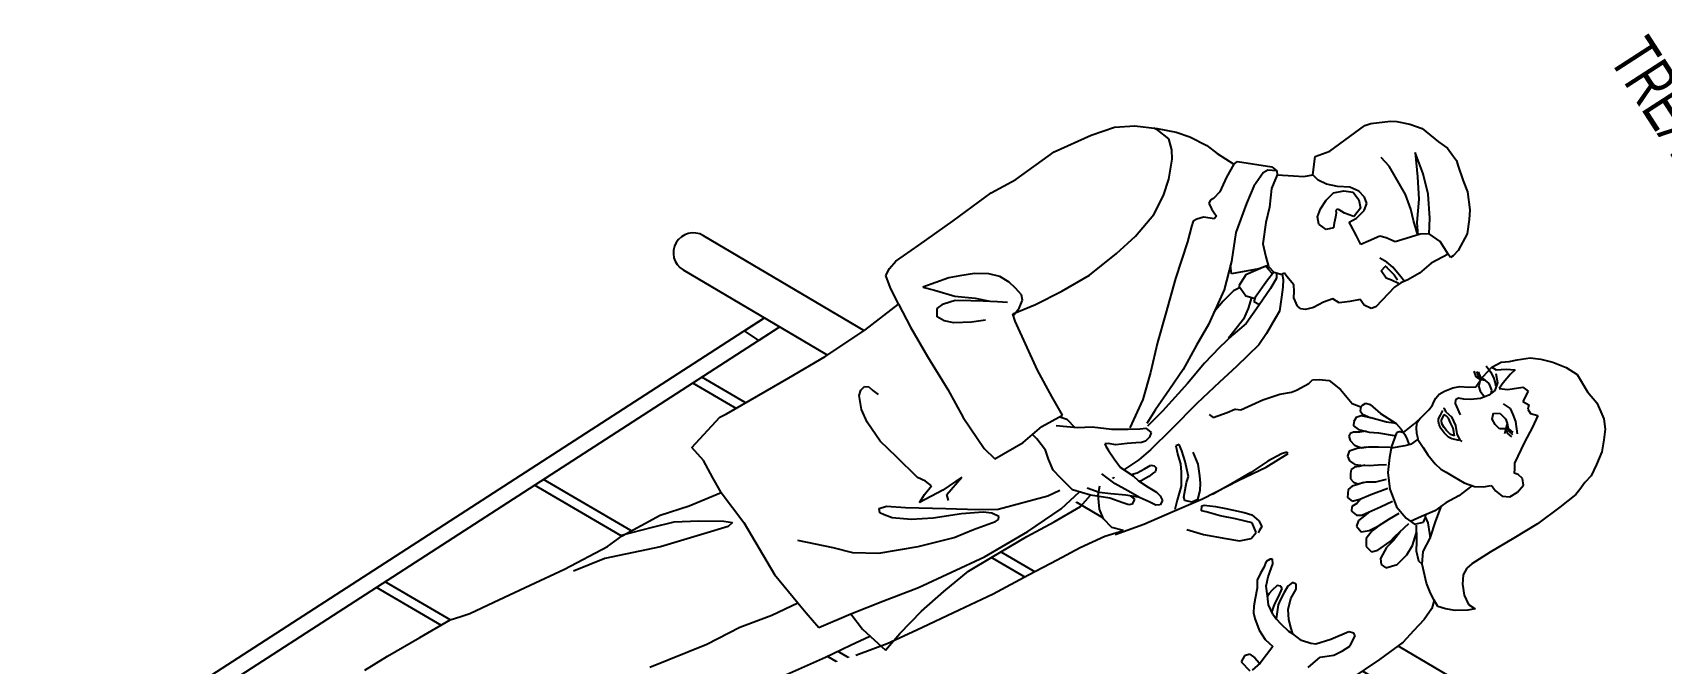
# Model space of a CAD drawing. Extents: x 1 to 1213870, y 9 to 1586095.
# Drawn here: x 606938.726 to 606940.775, y 793030.759 to 793031.553 of the extents above; entities that cross this region are included whole.
import ezdxf
from ezdxf import colors
from ezdxf.entities.mleader import LeaderData, LeaderLine
from ezdxf.math import Vec2, Vec3

# ---------------------------------------------------------------- set-up
doc = ezdxf.new("R2010")
doc.units = 0
doc.header["$LTSCALE"] = 10
doc.header["$MEASUREMENT"] = 0
doc.linetypes.add('A-BLDG A_FP-0-RETAIL$0$ECG_Line-Ptrn-Dash', pattern=[4, 2, -2])
doc.layers.get('0').update_dxf_attribs({"color": 255})
for name, color, linetype, lineweight in [('LA-DT-ELEVATION 0', 170, 'Continuous', 25), ('LA-DT-ELEVATION2', 52, 'Continuous', 25), ('LA-DT-ELEVATION3', 35, 'A-BLDG A_FP-0-RETAIL$0$ECG_Line-Ptrn-Dash', 25)]:
    doc.layers.add(name, color=color, linetype=linetype, lineweight=lineweight)
doc.layers.add('LA-GNRL-Design Leader', color=242, linetype='Continuous')
doc.styles.add('TXT- (design)', font='stylu.ttf', dxfattribs={"width": 0.7})

# ---------------------------------------------------------------- blocks, each defined once
blk = doc.blocks.new('R-3')
at = {"layer": 'LA-DT-ELEVATION 0'}
for p, q in [((-5.9528, -98.5382), (-5.9528, -99.6443)), ((-5.9328, -98.5482), (-5.9328, -99.6443))]:
    blk.add_line(p, q, dxfattribs=at)
at = {"layer": 'LA-DT-ELEVATION 0', "elevation": 0}
blk.add_lwpolyline([(-5.8266, -98.6014), (-8.1404, -97.4443), (-8.7028, -97.4443, -0.884831), (-8.7028, -97.3943), (-8.1287, -97.3943), (-5.8043, -98.5566, -1), (-5.8266, -98.6014)], format="xyb", dxfattribs=at)
at = {"layer": 'LA-DT-ELEVATION2'}
for points in [[(-6.7987, -98.227), (-5.9528, -98.6549)], [(-6.7987, -98.2404), (-5.9528, -98.6684)], [(-6.7987, -98.464), (-5.9528, -98.892)], [(-6.7987, -98.4775), (-5.9528, -98.9054)], [(-5.9528, -98.5382), (-5.9528, -98.5694), (-5.9328, -98.5782), (-5.9328, -98.5482)], [(-6.7987, -98.7011), (-5.9528, -99.129)], [(-6.7987, -98.7145), (-5.9528, -99.1424)]]:
    blk.add_lwpolyline(points, dxfattribs=at)
blk = doc.blocks.new('Peoples_mm2')
blk.add_wipeout([(-147.5, 651.6), (-143, 625.4), (-137.1, 591), (-126.8, 538.1), (-115.2, 492.6), (-98.3, 429.1), (-78.6, 339.7), (-60.3, 258.5), (-34.9, 161.5), (-23.6, 99.6), (-19.1, 69.1), (-13.1, 24), (-14.1, -12.2), (-19.7, -44.2), (-30.4, -57.7), (-22.4, -59.7), (14, -135.9), (3.7, -141.6), (-14.7, -149), (-29, -152.2), (-40.2, -154.9), (-43.1, -160.9), (-41.8, -167.8), (-32.6, -176.3), (-18.8, -178.8), (-4.1, -181.2), (13.1, -182.4), (33.8, -180.9), (57.5, -176.4), (83.8, -169.8), (117.3, -161.7), (128.5, -159.1), (130.4, -170.7), (161.4, -166.5), (188.1, -161.6), (192.6, -145.2), (192.6, -138.3), (192.5, -130.7), (184.7, -104.1), (176.3, -89), (171.4, -80.8), (172.1, -80.5), (184.8, -77), (197, -74.5), (208.6, -70), (191.6, -7.9), (187.8, 35.9), (183.8, 108.2), (181.8, 141.3), (177.5, 188.2), (173.7, 232.1), (169.3, 245.8), (165.8, 257), (160.3, 290), (151.3, 339.5), (142.7, 386.3), (134.9, 447.3), (135.1, 469.7), (128.7, 523.9), (117.2, 560.4), (107.8, 603.3), (128.9, 605.2), (153.5, 608), (175.5, 605.6), (186.3, 656.5), (184.9, 665.9), (176.4, 755.8), (172.1, 808.7), (170.3, 868.5), (172.5, 921.9), (196.2, 926), (211.3, 929.9), (215.9, 938.6), (218.9, 950.7), (218.6, 986), (218.6, 1038.9), (219.8, 1097.9), (215.7, 1133.1), (216.1, 1192.5), (206.6, 1242.8), (197.7, 1272.4), (184.6, 1294.2), (165.5, 1315.2), (148.1, 1332.2), (133.3, 1342.9), (112.1, 1353.9), (96.1, 1358.9), (73.2, 1368.2), (73.1, 1373.8), (42.7, 1405.4), (35.3, 1407.5), (30.6, 1404.9), (18, 1421.1), (9.7, 1431.4), (4.9, 1441.7), (22, 1457.3), (16.7, 1476.2), (18, 1530.8), (15.7, 1538.6), (3.9, 1560.4), (-1.3, 1566.4), (-13.5, 1577.9), (-26.9, 1587.7), (-52.4, 1594.8), (-65.4, 1599.4), (-78.3, 1599.3), (-84.8, 1599.7), (-90.4, 1597.5), (-110.6, 1591.8), (-124.8, 1588.2), (-145, 1577.7), (-154.4, 1569.9), (-167.7, 1557.3), (-178.3, 1536.1), (-180.4, 1527.1), (-180, 1523.2), (-174.8, 1523.2), (-172, 1499.2), (-173.6, 1479.8), (-172.1, 1463), (-169.9, 1453.6), (-169.8, 1444.1), (-176.5, 1410.5), (-174.7, 1404.5), (-166.5, 1399.8), (-157.4, 1399.9), (-152.1, 1387.9), (-145.6, 1375.9), (-136.9, 1372.1), (-133.8, 1360), (-132, 1345.9), (-128, 1336.4), (-124.1, 1332.1), (-118.9, 1330.5), (-107.7, 1332.7), (-101.3, 1337.9), (-94.4, 1342.3), (-80.6, 1341.1), (-75.8, 1341.2), (-75, 1338.1), (-81, 1335.1), (-88.7, 1329.4), (-98.1, 1320.7), (-111, 1308.6), (-115.6, 1298.7), (-124.5, 1278.8), (-130.4, 1262.8), (-133.7, 1243.9), (-136.6, 1224), (-140.2, 1195.2), (-146, 1156.4), (-153.8, 1112), (-160, 1075.4), (-161.6, 1056), (-161, 1033.5), (-157.1, 864.7), (-152.6, 800), (-155.5, 759.9), (-159.5, 723.1), (-166.8, 684.1), (-173.5, 657.4), (-148.4, 652)])
for p, q in [((-84.8, 1599.7), (-90.4, 1597.5)), ((-78.3, 1599.3), (-84.8, 1599.7)), ((-65.4, 1599.4), (-78.3, 1599.3)), ((-52.4, 1594.8), (-65.4, 1599.4)), ((-110.6, 1591.8), (-124.8, 1588.2)), ((-90.4, 1597.5), (-110.6, 1591.8)), ((-26.9, 1587.7), (-52.4, 1594.8)), ((30.6, 1404.9), (20.8, 1389.3)), ((35.3, 1407.5), (30.6, 1404.9)), ((42.7, 1405.4), (35.3, 1407.5)), ((35.3, 1407.5), (42.3, 1398.9)), ((42.3, 1398.9), (42.8, 1392)), ((73.1, 1373.8), (42.7, 1405.4)), ((42.8, 1392), (36.1, 1372.6)), ((73.2, 1368.2), (73.1, 1373.8)), ((36.1, 1372.6), (23.7, 1352.7)), ((73.2, 1368.2), (65.1, 1351.3)), ((96.1, 1358.9), (73.2, 1368.2)), ((112.1, 1353.9), (96.1, 1358.9)), ((133.3, 1342.9), (112.1, 1353.9)), ((54.9, 1334), (52.8, 1322.4)), ((65.1, 1351.3), (54.9, 1334)), ((148.1, 1332.2), (133.3, 1342.9)), ((165.5, 1315.2), (148.1, 1332.2)), ((32.2, 1312.8), (31.4, 1308.5)), ((37.4, 1312.8), (32.2, 1312.8)), ((43.4, 1312.9), (37.4, 1312.8)), ((51.2, 1314.2), (43.4, 1312.9)), ((52.9, 1318.1), (51.2, 1314.2)), ((52.8, 1322.4), (52.9, 1318.1)), ((123.3, 1308.4), (132.7, 1314.9)), ((132.7, 1314.9), (146.5, 1319.7)), ((146.5, 1319.7), (163.3, 1314.7)), ((163.3, 1314.7), (168.4, 1312)), ((184.6, 1294.2), (165.5, 1315.2)), ((31.4, 1308.5), (34.9, 1304.6)), ((34.9, 1304.6), (40.5, 1298.6)), ((40.5, 1298.6), (43.6, 1290.5)), ((104.9, 1290.6), (123.3, 1308.4)), ((197.7, 1272.4), (184.6, 1294.2)), ((39.8, 1279.3), (27, 1264.1)), ((44.1, 1284.9), (39.8, 1279.3)), ((43.6, 1290.5), (44.1, 1284.9)), ((79.3, 1249.5), (92.1, 1273.2)), ((92.1, 1273.2), (104.9, 1290.6)), ((206.6, 1242.8), (197.7, 1272.4)), ((70.5, 1215), (79.3, 1249.5)), ((216.1, 1192.5), (206.6, 1242.8)), ((66.5, 1182.7), (70.5, 1215)), ((215.7, 1133.1), (216.1, 1192.5)), ((63.8, 1139.2), (66.5, 1182.7)), ((67.6, 1099.2), (63.8, 1139.2)), ((219.8, 1097.9), (215.7, 1133.1)), ((73, 1062.7), (67.6, 1099.2)), ((218.6, 1038.9), (219.8, 1097.9)), ((79.7, 1032.6), (73, 1062.7)), ((81, 1042.9), (86.9, 1052.4)), ((86.9, 1052.4), (92.9, 1055.1)), ((92.9, 1055.1), (104.2, 1053.9)), ((104.2, 1053.9), (115, 1051.8)), ((115, 1051.8), (127.5, 1046.3)), ((127.5, 1046.3), (138.4, 1036.9)), ((70.7, 1029.5), (79.7, 1032.6)), ((77.6, 1030.8), (81, 1042.9)), ((103.5, 1025.9), (95.7, 1035.7)), ((114.9, 1011.4), (103.5, 1025.9)), ((138.4, 1036.9), (148.8, 1022.4)), ((218.6, 986), (218.6, 1038.9)), ((123.1, 1005), (109.6, 1018.2)), ((124, 998.9), (114.9, 1011.4)), ((140.1, 985.7), (123.1, 1005)), ((148.8, 1022.4), (157.2, 1005.7)), ((157.2, 1005.7), (163.3, 992.8)), ((93, 999.6), (101.3, 984.1)), ((101.3, 984.1), (113.5, 965.3)), ((135.8, 983.1), (124, 998.9)), ((160.9, 969.1), (140.1, 985.7)), ((163.3, 992.8), (167.8, 976.1)), ((218.9, 950.7), (218.6, 986)), ((113.5, 965.3), (122.2, 956.8)), ((140.6, 968.5), (135.8, 983.1)), ((140.3, 958.6), (140.6, 968.5)), ((172.6, 959.3), (160.9, 969.1)), ((167.8, 976.1), (172.6, 959.3)), ((122.2, 956.8), (131.7, 952.5)), ((131.7, 952.5), (140.3, 958.6)), ((215.9, 938.6), (218.9, 950.7)), ((172.5, 921.9), (196.2, 926)), ((196.2, 926), (211.3, 929.9)), ((211.3, 929.9), (215.9, 938.6)), ((97.9, 914), (49.2, 911)), ((140.2, 917.7), (97.9, 914)), ((172.5, 921.9), (140.2, 917.7)), ((170.3, 868.5), (172.5, 921.9)), ((172.1, 808.7), (170.3, 868.5)), ((102.5, 833.1), (94.7, 835.6)), ((109.4, 831.4), (102.5, 833.1)), ((107.4, 815.5), (111.6, 821.1)), ((112.9, 827.2), (109.4, 831.4)), ((111.6, 821.1), (112.9, 827.2)), ((45.3, 803.8), (74.2, 804)), ((74.2, 804), (91, 807.6)), ((91, 807.6), (107.4, 815.5)), ((176.4, 755.8), (172.1, 808.7)), ((184.9, 665.9), (176.4, 755.8)), ((175.5, 605.6), (186.3, 656.5)), ((186.3, 656.5), (184.9, 665.9)), ((107.8, 603.3), (60.3, 604.7)), ((107.8, 603.3), (128.9, 605.2)), ((117.2, 560.4), (107.8, 603.3)), ((128.9, 605.2), (153.5, 608)), ((153.5, 608), (175.5, 605.6)), ((68.6, 593.1), (67.8, 585.8)), ((67.8, 585.8), (78, 555.3)), ((76.4, 585), (68.6, 593.1)), ((95.2, 559.3), (76.4, 585)), ((78, 555.3), (96.1, 501.2)), ((111.8, 533.6), (95.2, 559.3)), ((128.7, 523.9), (117.2, 560.4)), ((121.9, 507.5), (111.8, 533.6)), ((135.1, 469.7), (128.7, 523.9)), ((96.1, 501.2), (124.6, 435.6)), ((136.4, 469.7), (121.9, 507.5)), ((134.9, 447.3), (135.1, 469.7)), ((124.6, 435.6), (134, 394.4)), ((142.7, 386.3), (134.9, 447.3)), ((151.3, 339.5), (142.7, 386.3)), ((160.3, 290), (151.3, 339.5)), ((165.8, 257), (160.3, 290)), ((169.3, 245.8), (165.8, 257)), ((173.7, 232.1), (169.3, 245.8)), ((177.5, 188.2), (173.7, 232.1)), ((181.8, 141.3), (177.5, 188.2)), ((183.8, 108.2), (181.8, 141.3))]:
    blk.add_line(p, q)
blk.add_wipeout([(-471.6, 941.3), (-478, 938.7), (-484.4, 932.6), (-491.8, 932.5), (-497.8, 934.6), (-509.1, 941), (-517.8, 948.3), (-523.9, 955.9), (-526.5, 962), (-534.7, 965.3), (-540.4, 978.2), (-545.7, 990.6), (-548.8, 1003.1), (-548.1, 1014.3), (-541.8, 1035.8), (-538.4, 1044.5), (-537.6, 1048.8), (-539.5, 1074.2), (-540.7, 1113.3), (-541.5, 1158.5), (-540.9, 1195.5), (-536.7, 1214), (-533, 1233.4), (-527.1, 1249.4), (-520.2, 1257.6), (-529.3, 1256.7), (-537.5, 1263.1), (-546.2, 1271.6), (-555, 1284.9), (-558.9, 1293.5), (-549.4, 1289.7), (-536.9, 1291.9), (-524.5, 1298.5), (-515.5, 1305.9), (-511.2, 1314.5), (-510, 1322.7), (-511.5, 1350.2), (-514.4, 1384.6), (-516.8, 1419.1), (-515.8, 1454.3), (-514.3, 1479.8), (-512.2, 1487.9), (-508.8, 1497.9), (-506.3, 1509.1), (-498.6, 1522.9), (-489.7, 1537.6), (-478.6, 1548.5), (-468.7, 1557.6), (-457.1, 1563.3), (-447.7, 1565.5), (-435.6, 1567.8), (-417.5, 1566.6), (-392, 1568.5), (-376.9, 1562.2), (-361.7, 1552.4), (-350, 1542.2), (-340.9, 1532.4), (-333.8, 1517.4), (-329.4, 1507.9), (-324.2, 1499.4), (-322.8, 1486.1), (-324, 1479.2), (-326.1, 1469.2), (-331.2, 1455.4), (-326.4, 1447.7), (-319.4, 1439.2), (-315.5, 1431), (-312.8, 1419.9), (-312.2, 1412.5), (-314, 1405.9), (-316.5, 1400.5), (-318.6, 1397.4), (-320.7, 1390.5), (-323.2, 1375), (-324.8, 1363.8), (-325.7, 1347.8), (-320.6, 1348), (-311.3, 1346.7), (-289.3, 1337.9), (-272.8, 1333.7), (-268.1, 1330.3), (-267.9, 1325.6), (-268.4, 1322.4), (-258.5, 1316.2), (-235.6, 1314.2), (-218.3, 1309.2), (-210, 1299.8), (-205.7, 1292.5), (-206.5, 1286), (-204.6, 1268.8), (-202.8, 1262), (-196.7, 1248.7), (-190, 1226.8), (-184.2, 1197.1), (-179.9, 1192), (-179.4, 1191.6), (-177.2, 1181.3), (-171.9, 1163.1), (-166.3, 1161), (-162.3, 992.3), (-183.7, 979.8), (-196.7, 977.1), (-211.8, 979.2), (-223.1, 989), (-215.5, 965.8), (-209.2, 932.3), (-205.1, 899.6), (-199.6, 859.2), (-193.6, 808.9), (-185.5, 762.5), (-175.1, 704.5), (-167.8, 664.1), (-157.2, 623.3), (-145.6, 583.4), (-135.8, 543.9), (-127.9, 517.7), (-137.3, 509.8), (-155.3, 501.9), (-174.3, 495.8), (-218.7, 491.1), (-215.8, 459.7), (-212.2, 439.5), (-206.5, 424.1), (-195.6, 409.1), (-182.1, 391.6), (-170.2, 369.3), (-155.7, 329.8), (-149.4, 305.3), (-142.8, 278.3), (-140.5, 260.2), (-133.2, 221.5), (-132.2, 197.5), (-131.6, 172.9), (-129.2, 150.1), (-123.9, 125.7), (-121.5, 102.9), (-117.9, 80.5), (-113, 66.8), (-113, 59), (-109.4, 45.3), (-106.7, 45.6), (-101.9, 36.9), (-90.4, 37.3), (-58.1, 49.6), (-43.9, 57.9), (-30.6, 64.9), (-27.6, 67.8), (8.8, -8.4), (-12.8, -7.3), (-48.1, -6.3), (-69.8, -3.9), (-88.3, -3.6), (-94.8, -2.1), (-99.3, -1), (-102.3, -16.5), (-112.6, -17.1), (-114.6, -8.2), (-115, -5.5), (-127, -21.5), (-143.9, -32.3), (-174.7, -36.6), (-218.6, -39.7), (-223.1, -36.8), (-221.8, -31.8), (-201.7, -6.2), (-193.2, 5.9), (-181.7, 21.9), (-174.9, 37), (-169.8, 51.7), (-167.8, 67.2), (-167.5, 82.3), (-171.6, 102.9), (-180, 136), (-191.5, 165.1), (-200.7, 193.5), (-211.3, 213.6), (-219.6, 233.7), (-236.6, 256), (-245.8, 273.6), (-260.8, 311.3), (-270.5, 335.8), (-278.9, 361.1), (-279.4, 326.6), (-280.9, 289.6), (-281, 247), (-277.6, 203.6), (-275.6, 172.2), (-271.5, 142.5), (-263.5, 114.2), (-256.4, 89.3), (-250.2, 70.4), (-246.8, 72.6), (-240.6, 52), (-240, 36.1), (-241.2, 24.4), (-247.1, 0.7), (-255.2, -12.7), (-267.7, -13.2), (-272.9, -3.8), (-274.3, 3.9), (-294.1, -0.1), (-312.2, -5.9), (-325, -12.8), (-344.8, -26.3), (-353.3, -34.2), (-362.4, -37.2), (-371.9, -38.2), (-420.2, -32.6), (-458.7, -24.3), (-476.8, -21), (-458.8, -12.2), (-436.4, -1.7), (-410.6, 8.4), (-393.9, 18), (-389.1, 17.2), (-382.7, 24.6), (-365.2, 46.2), (-347.7, 68.3), (-341.3, 79.1), (-338.4, 92.9), (-336.6, 138.1), (-341.3, 182.4), (-349.4, 226.7), (-361.4, 272.6), (-374.2, 313), (-377.8, 333.2), (-382.4, 358.9), (-381.7, 382.6), (-383.2, 404.5), (-382.4, 415.3), (-385.1, 435.5), (-391.3, 456.1), (-404.5, 486.3), (-435.6, 490.6), (-460.6, 492.1), (-472.7, 492), (-498.1, 487.9), (-504.6, 487), (-509.8, 490.9), (-506.5, 510.3), (-503.7, 535.2), (-497.9, 570.1), (-496.5, 608), (-489.5, 654.6), (-486.9, 695.9), (-481.2, 741.6), (-480.2, 780.7), (-478.3, 812.6), (-475.7, 862.1), (-471.7, 903), (-470.1, 924.1), (-471.6, 941.3), (-464.4, 946.9)])
for p, q in [((-124.8, 1588.2), (-145, 1577.7)), ((-13.5, 1577.9), (-26.9, 1587.7)), ((-1.3, 1566.4), (-13.5, 1577.9)), ((-468.7, 1557.6), (-478.6, 1548.5)), ((-457.1, 1563.3), (-468.7, 1557.6)), ((-447.7, 1565.5), (-457.1, 1563.3)), ((-435.6, 1567.8), (-447.7, 1565.5)), ((-417.5, 1566.6), (-435.6, 1567.8)), ((-392, 1568.5), (-417.5, 1566.6)), ((-376.9, 1562.2), (-392, 1568.5)), ((-361.7, 1552.4), (-376.9, 1562.2)), ((-154.4, 1569.9), (-167.7, 1557.3)), ((-145, 1577.7), (-154.4, 1569.9)), ((-74.1, 1555.9), (-46.6, 1563)), ((-46.6, 1563), (-73.2, 1547.7)), ((3.9, 1560.4), (-1.3, 1566.4)), ((15.7, 1538.6), (3.9, 1560.4)), ((-489.7, 1537.6), (-498.6, 1522.9)), ((-478.6, 1548.5), (-489.7, 1537.6)), ((-350, 1542.2), (-361.7, 1552.4)), ((-340.9, 1532.4), (-350, 1542.2)), ((-167.7, 1557.3), (-178.3, 1536.1)), ((-124.8, 1530.5), (-98.6, 1546.2)), ((-98.6, 1546.2), (-74.1, 1555.9)), ((-73.2, 1547.7), (-96.8, 1532.9)), ((18, 1530.8), (15.7, 1538.6)), ((-498.6, 1522.9), (-506.3, 1509.1)), ((-333.8, 1517.4), (-340.9, 1532.4)), ((-329.4, 1507.9), (-333.8, 1517.4)), ((-178.3, 1536.1), (-180.4, 1527.1)), ((-180.4, 1527.1), (-180, 1523.2)), ((-180, 1523.2), (-174.8, 1523.2)), ((-174.8, 1523.2), (-156.2, 1524.2)), ((-174.8, 1523.2), (-172, 1499.2)), ((-156.2, 1524.2), (-140.2, 1518.4)), ((-140.2, 1518.4), (-124.8, 1530.5)), ((-140.2, 1518.4), (-134.1, 1508.9)), ((-96.8, 1532.9), (-119.5, 1513.8)), ((-115.2, 1512.1), (-101.4, 1517.4)), ((-101.4, 1517.4), (-82.5, 1522.7)), ((-82.5, 1522.7), (-41.5, 1526.5)), ((-41.5, 1526.5), (-26.8, 1524.5)), ((16.7, 1476.2), (18, 1530.8)), ((-508.8, 1497.9), (-512.2, 1487.9)), ((-506.3, 1509.1), (-508.8, 1497.9)), ((-405.7, 1498.3), (-413.8, 1484.4)), ((-398.3, 1492.3), (-405.7, 1498.3)), ((-388, 1496.7), (-391.9, 1492.4)), ((-380.2, 1492.9), (-388, 1496.7)), ((-373.9, 1505.9), (-380.2, 1492.9)), ((-365.6, 1503.3), (-373.9, 1505.9)), ((-357.3, 1486.2), (-365.6, 1503.3)), ((-343.6, 1500.1), (-347, 1486.3)), ((-342.4, 1507.8), (-343.6, 1500.1)), ((-335.4, 1499.3), (-342.4, 1507.8)), ((-328.4, 1488.6), (-335.4, 1499.3)), ((-324.2, 1499.4), (-329.4, 1507.9)), ((-322.8, 1486.1), (-324.2, 1499.4)), ((-172, 1499.2), (-173.6, 1479.8)), ((-134.1, 1508.9), (-128.4, 1491.3)), ((-119.5, 1513.8), (-133.2, 1505.9)), ((-133.2, 1505.9), (-115.2, 1512.1)), ((-514.3, 1479.8), (-515.8, 1454.3)), ((-512.2, 1487.9), (-514.3, 1479.8)), ((-413.8, 1484.4), (-423.6, 1465)), ((-391.9, 1492.4), (-398.3, 1492.3)), ((-349.9, 1478.1), (-357.3, 1486.2)), ((-347, 1486.3), (-349.9, 1478.1)), ((-343, 1480.3), (-349, 1472.1)), ((-341.2, 1478.2), (-344.5, 1476.1)), ((-332.3, 1485.5), (-343, 1480.3)), ((-334.5, 1480.2), (-341.2, 1478.2)), ((-326.3, 1481.3), (-334.5, 1480.2)), ((-322.8, 1486.1), (-328.4, 1488.6)), ((-317.3, 1481.2), (-326.3, 1481.3)), ((-326.1, 1469.2), (-324, 1479.2)), ((-324, 1479.2), (-322.8, 1486.1)), ((-173.6, 1479.8), (-172.1, 1463)), ((-128.4, 1491.3), (-123.5, 1477.6)), ((-123.5, 1477.6), (-113.1, 1471.2)), ((-69.1, 1468.6), (-64, 1476.4)), ((-64, 1476.4), (-55.8, 1478.6)), ((-55.8, 1478.6), (-45.4, 1477)), ((-45.4, 1477), (-34.6, 1471)), ((22, 1457.3), (16.7, 1476.2)), ((-423.6, 1465), (-437.6, 1439.5)), ((-395.6, 1470.8), (-409.7, 1463.8)), ((-401.5, 1454), (-408.8, 1455.7)), ((-399.5, 1456.7), (-406.9, 1458.4)), ((-397.6, 1458.3), (-405, 1460)), ((-395, 1456.6), (-401.5, 1454)), ((-391.2, 1461), (-400.6, 1450.6)), ((-393.1, 1459.4), (-399.5, 1456.7)), ((-391.2, 1461), (-397.6, 1458.3)), ((-386.5, 1473.1), (-395.6, 1470.8)), ((-385.6, 1462.7), (-391.2, 1461)), ((-378.4, 1474.8), (-386.5, 1473.1)), ((-376.4, 1460.8), (-385.6, 1462.7)), ((-368.8, 1471), (-378.4, 1474.8)), ((-371.3, 1454.7), (-376.4, 1460.8)), ((-349, 1472.1), (-349.4, 1462.6)), ((-349.4, 1462.6), (-346.7, 1451.4)), ((-349.3, 1466), (-346.5, 1469.3)), ((-346.3, 1457.1), (-348.5, 1459.5)), ((-346.5, 1469.3), (-337.4, 1471.4)), ((-338.9, 1456.5), (-346.3, 1457.1)), ((-331.9, 1458.7), (-338.9, 1456.5)), ((-337.4, 1471.4), (-331.8, 1469.7)), ((-328.6, 1463.3), (-331.9, 1458.7)), ((-331.8, 1469.7), (-327.6, 1465.3)), ((-331.8, 1469.7), (-325.3, 1467.2)), ((-331.2, 1455.4), (-326.1, 1469.2)), ((-326.4, 1447.7), (-331.2, 1455.4)), ((-329.8, 1468.2), (-323.3, 1465.6)), ((-327.8, 1465.4), (-321.3, 1462.9)), ((-325.3, 1467.2), (-317.9, 1469)), ((-323.3, 1465.6), (-316, 1467.4)), ((-321.3, 1462.9), (-314, 1464.7)), ((-172.1, 1463), (-169.9, 1453.6)), ((-171.2, 1458.4), (-163.7, 1458.1)), ((-163.7, 1458.1), (-148.1, 1456.8)), ((-148.1, 1456.8), (-138.4, 1454.2)), ((-113.1, 1471.2), (-106.6, 1466.1)), ((-106.6, 1466.1), (-103.5, 1450.7)), ((-71.2, 1455.2), (-69.1, 1468.6)), ((-70.2, 1444.5), (-71.2, 1455.2)), ((-63.8, 1466.4), (-67.6, 1454.8)), ((-54.4, 1470.8), (-63.8, 1466.4)), ((-42.3, 1470.5), (-54.4, 1470.8)), ((-34, 1461.9), (-42.3, 1470.5)), ((-34.6, 1471), (-25, 1458.6)), ((-28.7, 1449.9), (-34, 1461.9)), ((-25, 1458.6), (-14.6, 1448.8)), ((4.9, 1441.7), (22, 1457.3)), ((-515.8, 1454.3), (-516.8, 1419.1)), ((-466.9, 1432.8), (-459.1, 1436.7)), ((-459.1, 1436.7), (-451.8, 1435.1)), ((-451.8, 1435.1), (-447.9, 1432.1)), ((-443.6, 1435.6), (-447.9, 1432.1)), ((-437.6, 1439.5), (-443.6, 1435.6)), ((-395.4, 1454.5), (-391.5, 1449.3)), ((-391.5, 1449.3), (-383.8, 1447.8)), ((-383.8, 1447.8), (-376.4, 1448.6)), ((-376.4, 1448.6), (-370.9, 1454.7)), ((-346.7, 1451.4), (-340.5, 1440.7)), ((-340.5, 1440.7), (-335.3, 1433.9)), ((-319.4, 1439.2), (-326.4, 1447.7)), ((-315.5, 1431), (-319.4, 1439.2)), ((-169.8, 1444.1), (-176.5, 1410.5)), ((-169.9, 1453.6), (-169.8, 1444.1)), ((-168.9, 1451), (-160.6, 1445.9)), ((-156.9, 1452.6), (-164.7, 1452.5)), ((-160.6, 1445.9), (-154.5, 1442.1)), ((-144.6, 1450.4), (-156.9, 1452.6)), ((-154.5, 1442.1), (-143.3, 1442.2)), ((-140.9, 1449.4), (-144.6, 1450.4)), ((-143.3, 1442.2), (-142.1, 1449.5)), ((-138.4, 1454.2), (-129.4, 1449.9)), ((-103.5, 1450.7), (-101.6, 1440.3)), ((-101.6, 1440.3), (-89.2, 1442.2)), ((-89.2, 1442.2), (-74.5, 1444)), ((-74.5, 1444), (-70.2, 1444.5)), ((-67.6, 1454.8), (-67.3, 1453.1)), ((-67.3, 1453.1), (-63.7, 1450.6)), ((-63.7, 1450.6), (-57.7, 1446.4)), ((-57.7, 1446.4), (-50.2, 1443.4)), ((-51.1, 1438.1), (-54.9, 1434.1)), ((-48.5, 1439.3), (-51.1, 1438.1)), ((-50.2, 1443.4), (-48.1, 1441.7)), ((-48.1, 1441.7), (-48.5, 1439.3)), ((-35.4, 1424.9), (-30.8, 1437)), ((-30.8, 1437), (-28.7, 1449.9)), ((-14.6, 1448.8), (-4.6, 1443.3)), ((-4.6, 1443.3), (4.9, 1441.7)), ((9.7, 1431.4), (4.9, 1441.7)), ((-516.8, 1419.1), (-514.4, 1384.6)), ((-469.8, 1421.6), (-466.9, 1432.8)), ((-468.8, 1410.4), (-469.8, 1421.6)), ((-333.5, 1421.8), (-348.6, 1419.1)), ((-335.3, 1433.9), (-330.5, 1429.2)), ((-329.6, 1424.9), (-333.5, 1421.8)), ((-330.5, 1429.2), (-329.6, 1424.9)), ((-312.8, 1419.9), (-315.5, 1431)), ((-312.2, 1412.5), (-312.8, 1419.9)), ((-60.1, 1428.5), (-64.8, 1424.4)), ((-64.8, 1424.4), (-61.2, 1415.7)), ((-61.2, 1415.7), (-50, 1411.9)), ((-54.9, 1434.1), (-60.1, 1428.5)), ((-50, 1411.9), (-41.8, 1415.8)), ((-41.8, 1415.8), (-35.4, 1424.9)), ((18, 1421.1), (9.7, 1431.4)), ((30.6, 1404.9), (18, 1421.1)), ((-462.8, 1403.1), (-468.8, 1410.4)), ((-452.4, 1399.8), (-462.8, 1403.1)), ((-446.3, 1399.8), (-452.4, 1399.8)), ((-443.7, 1399), (-446.3, 1399.8)), ((-439.8, 1390.9), (-443.7, 1399)), ((-374.4, 1400.3), (-377.4, 1401.1)), ((-374.7, 1399.6), (-367.2, 1392.8)), ((-365.8, 1401.5), (-374.4, 1400.3)), ((-366.1, 1397.8), (-361.7, 1400.1)), ((-366.1, 1397.8), (-361.9, 1394.8)), ((-356.3, 1406.3), (-365.8, 1401.5)), ((-361.9, 1394.8), (-354.9, 1393.2)), ((-361.7, 1400.1), (-357.1, 1401.9)), ((-357.1, 1401.9), (-350, 1403)), ((-344.4, 1408.7), (-356.3, 1406.3)), ((-350.2, 1393.1), (-344.8, 1393.5)), ((-350, 1403), (-343.6, 1404.4)), ((-344.8, 1393.5), (-340.6, 1396)), ((-335.2, 1406.3), (-344.4, 1408.7)), ((-343.6, 1404.4), (-339.5, 1404)), ((-340.6, 1396), (-336.7, 1402.9)), ((-339.8, 1391.8), (-337.1, 1393.9)), ((-339.5, 1404), (-336.7, 1402.9)), ((-337.1, 1393.9), (-334.9, 1398.3)), ((-330, 1407.1), (-335.2, 1406.3)), ((-334.9, 1398.3), (-331.8, 1404.3)), ((-329.5, 1407.3), (-330, 1407.1)), ((-320.7, 1390.5), (-318.6, 1397.4)), ((-318.6, 1397.4), (-316.5, 1400.5)), ((-316.5, 1400.5), (-314, 1405.9)), ((-314, 1405.9), (-312.2, 1412.5)), ((-176.5, 1410.5), (-174.7, 1404.5)), ((-174.7, 1404.5), (-166.5, 1399.8)), ((-166.5, 1399.8), (-157.4, 1399.9)), ((-157.4, 1399.9), (-152.1, 1387.9)), ((-514.4, 1384.6), (-511.5, 1350.2)), ((-432.8, 1381.4), (-439.8, 1390.9)), ((-421.5, 1373.4), (-432.8, 1381.4)), ((-430.2, 1379.5), (-430.9, 1358.7)), ((-406.4, 1367), (-421.5, 1373.4)), ((-367.2, 1392.8), (-363.1, 1390.7)), ((-363.1, 1390.7), (-355.6, 1389.2)), ((-355.6, 1389.2), (-349.4, 1389.3)), ((-354.9, 1393.2), (-350.2, 1393.1)), ((-349.4, 1389.3), (-343.6, 1390)), ((-343.6, 1390), (-339.8, 1391.8)), ((-323.2, 1375), (-326.2, 1367.7)), ((-324.8, 1363.8), (-323.2, 1375)), ((-323.2, 1375), (-320.7, 1390.5)), ((-152.1, 1387.9), (-145.6, 1375.9)), ((-145.6, 1375.9), (-136.9, 1372.1)), ((3.3, 1373.6), (-10, 1358.5)), ((20.8, 1389.3), (3.3, 1373.6)), ((-430.9, 1358.7), (-428.7, 1340.4)), ((-397.3, 1362.8), (-406.4, 1367)), ((-390.4, 1359.8), (-397.3, 1362.8)), ((-380.9, 1357.8), (-390.4, 1359.8)), ((-366.2, 1356.6), (-380.9, 1357.8)), ((-355.4, 1357.1), (-366.2, 1356.6)), ((-343.4, 1357.4), (-355.4, 1357.1)), ((-340.8, 1358.8), (-343.4, 1357.4)), ((-343.3, 1348.2), (-343.4, 1357.4)), ((-336, 1360.7), (-340.8, 1358.8)), ((-330.4, 1364.2), (-336, 1360.7)), ((-326.2, 1367.7), (-330.4, 1364.2)), ((-325.7, 1347.8), (-324.8, 1363.8)), ((-136.9, 1372.1), (-133.8, 1360)), ((-133.8, 1360), (-132, 1345.9)), ((-10, 1358.5), (-29.7, 1340.2)), ((23.7, 1352.7), (1.5, 1320.7)), ((-511.5, 1350.2), (-510, 1322.7)), ((-440.1, 1316.8), (-428.7, 1333.8)), ((-428.7, 1340.4), (-428.9, 1323.4)), ((-340.2, 1340), (-343.3, 1348.2)), ((-335.6, 1346.3), (-341.5, 1344.9)), ((-332.7, 1324.2), (-340.2, 1340)), ((-328.8, 1347.7), (-335.6, 1346.3)), ((-321, 1340.1), (-331.5, 1325.4)), ((-325.7, 1347.8), (-328.8, 1347.7)), ((-320.6, 1348), (-325.7, 1347.8)), ((-322, 1344.6), (-325.7, 1347.8)), ((-322, 1344.6), (-321, 1340.1)), ((-307.7, 1321.8), (-321.9, 1336)), ((-311.3, 1346.7), (-320.6, 1348)), ((-289.3, 1337.9), (-311.3, 1346.7)), ((-311.3, 1346.7), (-302.5, 1337.8)), ((-302.5, 1337.8), (-286.8, 1325)), ((-272.8, 1333.7), (-289.3, 1337.9)), ((-268.1, 1330.3), (-272.8, 1333.7)), ((-132, 1345.9), (-128, 1336.4)), ((-128, 1336.4), (-124.1, 1332.1)), ((-124.1, 1332.1), (-118.9, 1330.5)), ((-118.9, 1330.5), (-107.7, 1332.7)), ((-107.7, 1332.7), (-101.3, 1337.9)), ((-101.3, 1337.9), (-94.4, 1342.3)), ((-94.4, 1342.3), (-80.6, 1341.1)), ((-81, 1335.1), (-88.7, 1329.4)), ((-75, 1338.1), (-81, 1335.1)), ((-80.6, 1341.1), (-75.8, 1341.2)), ((-75.8, 1341.2), (-75, 1338.1)), ((-66.6, 1330.9), (-75.2, 1338)), ((-69.2, 1333.2), (-74.9, 1329.1)), ((-45.2, 1333.7), (-57.2, 1329.3)), ((-29.7, 1340.2), (-45.2, 1333.7)), ((-511.2, 1314.5), (-515.5, 1305.9)), ((-510, 1322.7), (-511.2, 1314.5)), ((-453.7, 1298.6), (-440.1, 1316.8)), ((-428.9, 1323.4), (-424.9, 1305.3)), ((-341.3, 1315.3), (-355.4, 1302.9)), ((-331.5, 1325.4), (-341.3, 1315.3)), ((-322.3, 1311.8), (-331, 1323.3)), ((-315.3, 1301.5), (-322.3, 1311.8)), ((-300.3, 1312.8), (-307.7, 1321.8)), ((-289.9, 1303.9), (-300.3, 1312.8)), ((-277.1, 1318.8), (-286.8, 1325)), ((-286.8, 1325), (-277.9, 1316.4)), ((-277.9, 1316.4), (-275.7, 1310)), ((-272.1, 1318.9), (-277.1, 1318.8)), ((-268.4, 1322.4), (-272.1, 1318.9)), ((-268.4, 1322.4), (-267.9, 1325.6)), ((-258.5, 1316.2), (-268.4, 1322.4)), ((-267.9, 1325.6), (-268.1, 1330.3)), ((-235.6, 1314.2), (-258.5, 1316.2)), ((-218.3, 1309.2), (-235.6, 1314.2)), ((-98.1, 1320.7), (-111, 1308.6)), ((-88.7, 1329.4), (-98.1, 1320.7)), ((-81.2, 1315.7), (-90.1, 1291.5)), ((-74.9, 1329.1), (-81.2, 1315.7)), ((-70.5, 1318.4), (-79.4, 1293.2)), ((-66.6, 1330.9), (-70.5, 1318.4)), ((-57.2, 1329.3), (-66.6, 1330.9)), ((-66.4, 1328.1), (-60.9, 1327.6)), ((-60.9, 1327.6), (-54.9, 1327.2)), ((-55.9, 1329.7), (-52.4, 1318.1)), ((-54.9, 1327.2), (-49.2, 1300.4)), ((-52.4, 1318.1), (-37.9, 1286.4)), ((1.5, 1320.7), (-25, 1295.1)), ((-549.4, 1289.7), (-558.9, 1293.5)), ((-558.9, 1293.5), (-555, 1284.9)), ((-536.9, 1291.9), (-549.4, 1289.7)), ((-524.5, 1298.5), (-536.9, 1291.9)), ((-515.5, 1305.9), (-524.5, 1298.5)), ((-462.2, 1281.8), (-453.7, 1298.6)), ((-448.3, 1301.2), (-453.7, 1298.6)), ((-436.3, 1307.2), (-448.3, 1301.2)), ((-437.9, 1288.5), (-430.4, 1293.9)), ((-429.2, 1308.7), (-436.3, 1307.2)), ((-432.3, 1303.1), (-429.2, 1308.7)), ((-427.9, 1292.6), (-432.3, 1303.1)), ((-429.2, 1308.7), (-426.2, 1311.1)), ((-415.9, 1288.4), (-427.9, 1292.6)), ((-424.9, 1305.3), (-422.2, 1290.6)), ((-373.9, 1292.8), (-385.4, 1289.9)), ((-355.4, 1302.9), (-373.9, 1292.8)), ((-365.5, 1269.2), (-371.5, 1291.3)), ((-356.1, 1283.5), (-361.1, 1296.4)), ((-340.7, 1298.3), (-346.2, 1307.1)), ((-334.6, 1288.4), (-340.7, 1298.3)), ((-310.9, 1293.4), (-315.3, 1301.5)), ((-313.8, 1298.8), (-308.7, 1288.6)), ((-303.1, 1288.3), (-310.9, 1293.4)), ((-297.3, 1310.2), (-293.7, 1303)), ((-293.7, 1303), (-288.9, 1296.6)), ((-282.5, 1301.3), (-289.9, 1303.9)), ((-288, 1292.3), (-289.7, 1288.8)), ((-288.9, 1296.6), (-288, 1292.3)), ((-278.2, 1304.8), (-282.5, 1301.3)), ((-275.7, 1310), (-278.2, 1304.8)), ((-210, 1299.8), (-218.3, 1309.2)), ((-205.7, 1292.5), (-210, 1299.8)), ((-206.5, 1286), (-205.7, 1292.5)), ((-115.6, 1298.7), (-124.5, 1278.8)), ((-111, 1308.6), (-115.6, 1298.7)), ((-90.1, 1291.5), (-99.4, 1265.2)), ((-82.3, 1289.2), (-89.7, 1292.8)), ((-79.4, 1293.2), (-82.3, 1289.2)), ((-70.8, 1285), (-79.4, 1292)), ((-49.2, 1300.4), (-55.7, 1285.1)), ((-25, 1295.1), (-48.9, 1266.9)), ((-37.9, 1286.4), (-28, 1291.5)), ((-555, 1284.9), (-546.2, 1271.6)), ((-546.2, 1271.6), (-537.5, 1263.1)), ((-497, 1262.1), (-474.6, 1271.4)), ((-474.6, 1271.4), (-462.2, 1281.8)), ((-468.5, 1270.1), (-474.6, 1271.4)), ((-456.5, 1274.8), (-468.5, 1270.1)), ((-447.5, 1281.7), (-456.5, 1274.8)), ((-453.9, 1262.5), (-448.4, 1275)), ((-448.4, 1275), (-437.9, 1288.5)), ((-437.9, 1288.5), (-447.5, 1281.7)), ((-425.2, 1273), (-429.4, 1259)), ((-426.3, 1263.6), (-423.3, 1287.2)), ((-396.8, 1286.7), (-415.9, 1288.4)), ((-404.3, 1270.6), (-405.3, 1284.8)), ((-403.3, 1254.3), (-404.3, 1270.6)), ((-385.4, 1289.9), (-396.8, 1286.7)), ((-385.3, 1270.4), (-388.2, 1286.6)), ((-349.6, 1273.7), (-356.1, 1283.5)), ((-345.2, 1263.8), (-349.6, 1273.7)), ((-328.1, 1280.3), (-334.6, 1288.4)), ((-331.3, 1284.3), (-328.5, 1277.7)), ((-328.5, 1277.7), (-325.8, 1272.2)), ((-323.3, 1274.8), (-328.1, 1280.3)), ((-325.8, 1272.2), (-325.8, 1267)), ((-315.9, 1271.8), (-323.3, 1274.8)), ((-309.5, 1273.1), (-315.9, 1271.8)), ((-305.6, 1278.3), (-309.5, 1273.1)), ((-308.7, 1288.6), (-305.6, 1278.3)), ((-295.3, 1287), (-303.1, 1288.3)), ((-289.7, 1288.8), (-295.3, 1287)), ((-204.6, 1268.8), (-206.5, 1286)), ((-124.5, 1278.8), (-130.4, 1262.8)), ((-85.3, 1278.2), (-93.1, 1265.5)), ((-76.7, 1289.7), (-85.3, 1278.2)), ((-55.7, 1285.1), (-70.8, 1285)), ((-56.8, 1276.1), (-59.7, 1257.9)), ((-58.1, 1285.1), (-56.8, 1276.1)), ((-537.5, 1263.1), (-529.3, 1256.7)), ((-529.3, 1256.7), (-520.2, 1257.6)), ((-520.2, 1257.6), (-527.1, 1249.4)), ((-520.2, 1257.6), (-510.3, 1259)), ((-510.3, 1259), (-497, 1262.1)), ((-456.7, 1245.7), (-453.9, 1262.5)), ((-429.4, 1259), (-431.6, 1247)), ((-428.2, 1236), (-428, 1254.9)), ((-428, 1254.9), (-426.3, 1263.6)), ((-403.7, 1252.6), (-404.1, 1244.4)), ((-401.5, 1241.4), (-403.3, 1254.3)), ((-382.2, 1254), (-385.3, 1270.4)), ((-382.5, 1255.4), (-383, 1247.2)), ((-380.4, 1245), (-382.2, 1254)), ((-362.8, 1254.6), (-365.5, 1269.2)), ((-363, 1255.6), (-364.9, 1248.2)), ((-358.8, 1245.2), (-362.8, 1254.6)), ((-348.1, 1270.3), (-346, 1263.4)), ((-346, 1263.4), (-343.4, 1256.1)), ((-340.4, 1260.4), (-345.2, 1263.8)), ((-343.4, 1256.1), (-344.2, 1249.6)), ((-334.8, 1260), (-340.4, 1260.4)), ((-329.2, 1263.5), (-334.8, 1260)), ((-325.8, 1267), (-329.2, 1263.5)), ((-202.8, 1262), (-204.6, 1268.8)), ((-196.7, 1248.7), (-202.8, 1262)), ((-130.4, 1262.8), (-133.7, 1243.9)), ((-99.4, 1265.2), (-101.4, 1243.3)), ((-93.1, 1265.5), (-98.8, 1247)), ((-48.9, 1266.9), (-73.2, 1225.8)), ((-59.7, 1257.9), (-64.4, 1240.2)), ((27, 1264.1), (-2, 1225.1)), ((-533, 1233.4), (-536.7, 1214)), ((-527.1, 1249.4), (-533, 1233.4)), ((-451.9, 1231.5), (-456.7, 1245.7)), ((-445.1, 1229), (-451.9, 1231.5)), ((-438.5, 1232.9), (-445.1, 1229)), ((-431.6, 1247), (-438.5, 1232.9)), ((-425.1, 1228.3), (-428.2, 1236)), ((-407.5, 1232.3), (-416, 1226.7)), ((-404.1, 1244.4), (-407.5, 1232.3)), ((-397.1, 1232.4), (-401.5, 1241.4)), ((-388, 1231.6), (-397.1, 1232.4)), ((-383.4, 1237.7), (-388, 1231.6)), ((-383, 1247.2), (-383.4, 1237.7)), ((-376.5, 1239.5), (-380.4, 1245)), ((-368.7, 1237.4), (-376.5, 1239.5)), ((-364.4, 1240.9), (-368.7, 1237.4)), ((-364.9, 1248.2), (-364.4, 1240.9)), ((-351.9, 1243.1), (-358.8, 1245.2)), ((-344.2, 1249.6), (-351.9, 1243.1)), ((-190, 1226.8), (-196.7, 1248.7)), ((-133.7, 1243.9), (-136.6, 1224)), ((-101.4, 1243.3), (-104.6, 1220.4)), ((-98.8, 1247), (-101.9, 1236.3)), ((-536.7, 1214), (-540.9, 1195.5)), ((-416, 1226.7), (-425.1, 1228.3)), ((-261.7, 1181.4), (-263.7, 1214.1)), ((-263.7, 1214.1), (-261.5, 1213.7)), ((-261.5, 1213.7), (-258.9, 1206.9)), ((-184.2, 1197.1), (-190, 1226.8)), ((-136.6, 1224), (-140.2, 1195.2)), ((-104.6, 1220.4), (-110, 1193.7)), ((-73.2, 1225.8), (-85.9, 1198.6)), ((-2, 1225.1), (-30.6, 1190)), ((-540.9, 1195.5), (-541.5, 1158.5)), ((-258.9, 1206.9), (-256.6, 1187.5)), ((-179.9, 1192), (-184.2, 1197.1)), ((-179.4, 1191.6), (-179.9, 1192)), ((-177.2, 1181.3), (-179.4, 1191.6)), ((-140.2, 1195.2), (-146, 1156.4)), ((-110, 1193.7), (-118.4, 1161.4)), ((-85.9, 1198.6), (-100.8, 1167.1)), ((-30.6, 1190), (-54.6, 1160.2)), ((-255.4, 1144.1), (-261.7, 1181.4)), ((-256.6, 1187.5), (-255.9, 1162.1)), ((-171.9, 1163.1), (-177.2, 1181.3)), ((-541.5, 1158.5), (-540.7, 1113.3)), ((-506.3, 1137.7), (-499.5, 1150.7)), ((-499.5, 1150.7), (-495.9, 1151.2)), ((-499.5, 1150.7), (-499.5, 1150.7)), ((-495.9, 1151.2), (-491.1, 1147)), ((-255.9, 1162.1), (-254, 1136.3)), ((-166.3, 1161), (-171.9, 1163.1)), ((-146, 1156.4), (-153.8, 1112)), ((-118.4, 1161.4), (-128.8, 1115.7)), ((-100.8, 1167.1), (-111.7, 1138.6)), ((-54.6, 1160.2), (-80.6, 1131.5)), ((-505.8, 1126.6), (-506.3, 1137.7)), ((-491.1, 1147), (-485.5, 1122.9)), ((-408.7, 1123.8), (-403.7, 1127.3)), ((-403.7, 1127.3), (-399.2, 1124.8)), ((-322.1, 1128), (-323.4, 1125.4)), ((-319.6, 1134.1), (-322.1, 1128)), ((-311.4, 1135), (-319.6, 1134.1)), ((-300.1, 1132.1), (-311.4, 1135)), ((-292.3, 1126.1), (-300.1, 1132.1)), ((-248.1, 1093.3), (-255.4, 1144.1)), ((-254, 1136.3), (-250.7, 1106.7)), ((-111.7, 1138.6), (-122.7, 1108.8)), ((-80.6, 1131.5), (-102.8, 1103.8)), ((-504, 1114.8), (-505.8, 1126.6)), ((-496.1, 1099.1), (-504, 1114.8)), ((-485.5, 1122.9), (-479.7, 1104.1)), ((-423.7, 1100.9), (-414.5, 1111.7)), ((-414.5, 1111.7), (-408.7, 1123.8)), ((-403.3, 1109), (-408, 1100.2)), ((-403.4, 1101.1), (-397.9, 1109.8)), ((-399.7, 1117.2), (-403.3, 1109)), ((-399.2, 1124.8), (-399.7, 1117.2)), ((-397.9, 1109.8), (-394.8, 1110.2)), ((-394.8, 1110.2), (-391.4, 1106.8)), ((-391.4, 1106.8), (-392.6, 1097.7)), ((-375.8, 1103.9), (-365.6, 1118.2)), ((-365.6, 1118.2), (-360.9, 1121.2)), ((-358.6, 1113.1), (-362.9, 1106.2)), ((-360.9, 1121.2), (-359.1, 1119.1)), ((-359.1, 1119.1), (-358.6, 1113.1)), ((-324.1, 1114.2), (-321.6, 1123.7)), ((-318, 1100.9), (-324.1, 1114.2)), ((-321.6, 1123.7), (-308.7, 1126.8)), ((-308.7, 1126.8), (-301.8, 1120.9)), ((-301.8, 1120.9), (-292.6, 1112.3)), ((-292.6, 1112.3), (-278.3, 1098.7)), ((-282.3, 1116.7), (-292.3, 1126.1)), ((-274.9, 1109.9), (-282.3, 1116.7)), ((-265.4, 1100.9), (-274.9, 1109.9)), ((-222.3, 1106.8), (-230, 1102)), ((-209, 1113.4), (-222.3, 1106.8)), ((-193, 1117), (-209, 1113.4)), ((-197.2, 1102.3), (-183.5, 1106.7)), ((-183.5, 1106.7), (-175.3, 1108.5)), ((-175.3, 1108.5), (-174, 1104.2)), ((-153.8, 1112), (-160, 1075.4)), ((-128.8, 1115.7), (-133.4, 1089.4)), ((-122.7, 1108.8), (-130.3, 1090.7)), ((-498.1, 1079.2), (-496.1, 1099.1)), ((-479.7, 1104.1), (-475.2, 1099.6)), ((-475.2, 1099.6), (-465.5, 1092.1)), ((-465.5, 1092.1), (-452.3, 1088)), ((-452.3, 1088), (-445.6, 1090)), ((-446.4, 1085.5), (-452.3, 1088)), ((-445.6, 1090), (-434.7, 1094.3)), ((-434.7, 1094.3), (-423.7, 1100.9)), ((-412.1, 1094), (-424.7, 1081.8)), ((-414.9, 1082.1), (-408.2, 1091.2)), ((-408, 1100.2), (-412.1, 1094)), ((-408.2, 1091.2), (-403.4, 1101.1)), ((-405, 1083.9), (-395.1, 1089.6)), ((-393.8, 1092.9), (-395.3, 1089.4)), ((-395.1, 1089.6), (-383.9, 1095.2)), ((-392.6, 1097.7), (-393.8, 1092.9)), ((-383.9, 1095.2), (-375.8, 1103.9)), ((-371.3, 1090.1), (-379.4, 1084.5)), ((-366.7, 1098.8), (-371.3, 1090.1)), ((-362.9, 1106.2), (-366.7, 1098.8)), ((-305.8, 1088.1), (-318, 1100.9)), ((-285.4, 1068.5), (-305.8, 1088.1)), ((-278.3, 1098.7), (-264, 1087.6)), ((-255.8, 1090.3), (-265.4, 1100.9)), ((-264, 1087.6), (-259.6, 1083.3)), ((-259.6, 1083.3), (-254.5, 1087.3)), ((-254.5, 1087.3), (-255.8, 1090.3)), ((-239.1, 1052.5), (-248.1, 1093.3)), ((-244, 1088.9), (-245.3, 1087.6)), ((-245.3, 1087.6), (-243.9, 1079.8)), ((-237.7, 1096.4), (-244, 1088.9)), ((-230, 1102), (-237.7, 1096.4)), ((-232.8, 1075.3), (-219.6, 1088.4)), ((-219.6, 1088.4), (-214.9, 1094.9)), ((-205.3, 1090.6), (-219.5, 1080.6)), ((-214.9, 1094.9), (-197.2, 1102.3)), ((-195.9, 1095.9), (-205.3, 1090.6)), ((-185.1, 1099.4), (-195.9, 1095.9)), ((-174, 1104.2), (-185.1, 1099.4)), ((-142.4, 1088.4), (-146.2, 1083.2)), ((-134.2, 1086.3), (-142.4, 1088.4)), ((-130.7, 1079.9), (-134.2, 1086.3)), ((-102.8, 1103.8), (-122.4, 1070.1)), ((-433.4, 1082.8), (-446.4, 1085.5)), ((-424.7, 1081.8), (-433.4, 1082.8)), ((-417.5, 1081.6), (-424.7, 1081.8)), ((-417.5, 1081.6), (-405, 1083.9)), ((-395.4, 1068), (-402.2, 1062.8)), ((-388.5, 1075), (-395.4, 1068)), ((-379.4, 1084.5), (-388.5, 1075)), ((-268, 1054.9), (-285.4, 1068.5)), ((-243.9, 1079.8), (-236.9, 1073.8)), ((-231, 1065.9), (-239, 1057)), ((-236.9, 1073.8), (-232.8, 1075.3)), ((-219.5, 1080.6), (-231, 1065.9)), ((-182.6, 1067.9), (-185.8, 1064.9)), ((-179.1, 1067.6), (-182.6, 1067.9)), ((-175.8, 1064.4), (-179.1, 1067.6)), ((-160, 1075.4), (-161.6, 1056)), ((-146.2, 1083.2), (-147.5, 1076.3)), ((-147.5, 1076.3), (-145.7, 1071.2)), ((-145.7, 1071.2), (-142.2, 1065.2)), ((-122.4, 1067.5), (-130.7, 1079.9)), ((-110.6, 1050.4), (-122.4, 1067.5)), ((-450.9, 1058.1), (-458.9, 1033.1)), ((-438, 1055.2), (-450.9, 1058.1)), ((-424.2, 1056.2), (-438, 1055.2)), ((-409.1, 1060.2), (-424.2, 1056.2)), ((-402.2, 1062.8), (-409.1, 1060.2)), ((-231.5, 1014.3), (-239.1, 1052.5)), ((-220.6, 1050.8), (-223.2, 1045.2)), ((-223.2, 1045.2), (-220.5, 1040.5)), ((-214.1, 1051.7), (-220.6, 1050.8)), ((-207.7, 1050.9), (-214.1, 1051.7)), ((-196.8, 1045.8), (-207.7, 1050.9)), ((-183, 1040.3), (-196.8, 1045.8)), ((-185.8, 1061.4), (-186.3, 1054.3)), ((-186.3, 1054.3), (-184.8, 1043.1)), ((-185.8, 1064.9), (-185.8, 1061.4)), ((-175.1, 1055.3), (-175.8, 1064.4)), ((-173.9, 1044.7), (-175.1, 1055.3)), ((-161.6, 1056), (-161, 1033.5)), ((-142.2, 1065.2), (-136.5, 1055.8)), ((-136.5, 1055.8), (-129.5, 1043.3)), ((-94.1, 1032), (-110.6, 1050.4)), ((-458.9, 1033.1), (-460.1, 1019.7)), ((-449.4, 1031.4), (-457.6, 1032.6)), ((-442.1, 1028.9), (-449.4, 1031.4)), ((-442.1, 1028.9), (-439.9, 1022.1)), ((-220.5, 1040.5), (-212.3, 1036.2)), ((-212.3, 1036.2), (-201.5, 1029.8)), ((-201.5, 1029.8), (-185.4, 1022.2)), ((-200, 1028.5), (-199.3, 1028.1)), ((-199.3, 1028.1), (-188.8, 1017)), ((-184.8, 1043.1), (-184.1, 1040.8)), ((-173.9, 1038.7), (-183, 1040.3)), ((-171.1, 1037.5), (-173.9, 1044.7)), ((-156.2, 1031.5), (-173.9, 1038.7)), ((-142.8, 1031.2), (-156.2, 1031.5)), ((-130.3, 1031.7), (-142.8, 1031.2)), ((-123.8, 1032.2), (-130.3, 1031.7)), ((-129.5, 1043.3), (-122.6, 1036.5)), ((-120.8, 1032.7), (-123.8, 1032.2)), ((-122.6, 1036.5), (-120.8, 1032.7)), ((-84, 1016.2), (-94.1, 1032)), ((4, 1016.9), (70.7, 1029.5)), ((-443.7, 1014.7), (-459.2, 1016.7)), ((-439.9, 1022.1), (-443.7, 1014.7)), ((-221.3, 977.4), (-231.5, 1014.3)), ((-199, 1023), (-202.5, 1016.8)), ((-202.5, 1016.8), (-200.5, 1013.1)), ((-200.5, 1013.1), (-194.4, 1008.4)), ((-192.5, 1020.9), (-199, 1023)), ((-194.4, 1008.4), (-180.1, 998.2)), ((-188.8, 1017), (-176.2, 1002.5)), ((-185.4, 1022.2), (-169, 1014.2)), ((-169, 1014.2), (-149.5, 1007.9)), ((-66.6, 996.1), (-84, 1016.2)), ((-67.6, 1011.6), (-81.9, 1013.7)), ((-61.1, 1006.9), (-67.6, 1011.6)), ((-59.8, 1005.6), (-61.1, 1006.9)), ((-60.3, 1009.9), (-33.5, 1012.7)), ((-57, 980.7), (-60.3, 1009.9)), ((-33.5, 1012.7), (4, 1016.9)), ((-215.5, 965.8), (-223.1, 989)), ((-223.1, 989), (-211.8, 979.2)), ((-183.7, 979.8), (-168.7, 988.6)), ((-180.1, 998.2), (-162.7, 980.7)), ((-176.2, 1002.5), (-166.6, 991.4)), ((-168.7, 988.6), (-160.2, 997.2)), ((-166.6, 991.4), (-153.2, 982.5)), ((-209.2, 932.3), (-215.5, 965.8)), ((-211.8, 979.2), (-196.7, 977.1)), ((-196.7, 977.1), (-183.7, 979.8)), ((-167.3, 962.1), (-162.8, 980.8)), ((-162.7, 980.7), (-144.4, 966.2)), ((-155.9, 940.7), (-151.7, 971.9)), ((-144.4, 966.2), (-124.1, 962.5)), ((-110.3, 960.4), (-95.3, 963.6)), ((-95.3, 963.6), (-84.1, 967.1)), ((-84.1, 967.1), (-65.9, 966.4)), ((-65.9, 966.4), (-58.4, 965.3)), ((-59.8, 949.7), (-57, 980.7)), ((-163.9, 923.9), (-167.3, 962.1)), ((-132.6, 936.2), (-135.7, 952.9)), ((-124.1, 962.5), (-110.3, 960.4)), ((-56.4, 908.8), (-59.8, 949.7)), ((-205.1, 899.6), (-209.2, 932.3)), ((-159.3, 885.2), (-163.9, 923.9)), ((-154.6, 889.9), (-155.9, 940.7)), ((-110.5, 875.7), (-132.6, 936.2)), ((-37.9, 905.5), (-56.4, 908.8)), ((9.2, 906.3), (-37.9, 905.5)), ((49.2, 911), (9.2, 906.3)), ((-199.6, 859.2), (-205.1, 899.6)), ((-155, 835.3), (-159.3, 885.2)), ((-149.4, 827.2), (-154.6, 889.9)), ((-121.2, 868.3), (-118.2, 870.9)), ((-121.2, 864), (-121.2, 868.3)), ((-113.6, 835.6), (-121.2, 864)), ((-118.2, 870.9), (-110, 866.2)), ((-96.1, 854.7), (-110.5, 875.7)), ((-110, 866.2), (-102.6, 858.1)), ((-58, 833.5), (-51.3, 861.5)), ((-51.3, 861.5), (-50.6, 832.7)), ((-193.6, 808.9), (-199.6, 859.2)), ((-102.6, 858.1), (-88.6, 834.5)), ((-71.7, 822.2), (-96.1, 854.7)), ((-152.6, 800), (-155, 835.3)), ((-133.1, 736.9), (-149.4, 827.2)), ((-107.4, 809.9), (-113.6, 835.6)), ((-88.6, 834.5), (-72.4, 802.4)), ((-41.2, 781.6), (-71.7, 822.2)), ((-65.3, 830.9), (-58, 833.5)), ((-50.6, 832.7), (-46.5, 799.6)), ((-41.8, 810.4), (-38.1, 824.2)), ((-38.1, 824.2), (-28.6, 821.3)), ((-28.6, 821.3), (-19, 815.7)), ((-185.5, 762.5), (-193.6, 808.9)), ((-155.5, 759.9), (-152.6, 800)), ((-90.7, 766.5), (-107.4, 809.9)), ((-72.4, 802.4), (-58, 778.8)), ((-46.5, 799.6), (-41.8, 810.4)), ((-19, 815.7), (17.3, 809.2)), ((17.3, 809.2), (45.3, 803.8)), ((-58, 778.8), (-42.3, 760.5)), ((-26.4, 763.2), (-41.2, 781.6)), ((-175.1, 704.5), (-185.5, 762.5)), ((-159.5, 723.1), (-155.5, 759.9)), ((-68.7, 721.1), (-90.7, 766.5)), ((-42.3, 760.5), (-33.6, 754.5)), ((-23.3, 753.7), (-26.4, 763.2)), ((-33.6, 754.5), (-28.4, 751.5)), ((-28.4, 751.5), (-23.3, 753.7)), ((-166.8, 684.1), (-159.5, 723.1)), ((-121.1, 690.5), (-133.1, 736.9)), ((-49.1, 694.6), (-68.7, 721.1)), ((-167.8, 664.1), (-175.1, 704.5)), ((-173.5, 657.4), (-166.8, 684.1)), ((-110.8, 648.4), (-121.1, 690.5)), ((-29.6, 677.9), (-49.1, 694.6)), ((3.5, 646.8), (-29.6, 677.9)), ((-148.4, 652), (-173.5, 657.4)), ((-157.2, 623.3), (-167.8, 664.1)), ((-135, 649.1), (-148.4, 652)), ((-143, 625.4), (-147.5, 651.6)), ((-110.8, 648.4), (-135, 649.1)), ((-101.9, 605.5), (-110.8, 648.4)), ((-137.1, 591), (-143, 625.4)), ((-77.3, 603.1), (-101.9, 605.5)), ((-61.3, 601.9), (-77.3, 603.1)), ((-55, 566.3), (-61.3, 601.9)), ((-15.1, 598.4), (-61.3, 601.9)), ((60.3, 604.7), (-15.1, 598.4)), ((-126.8, 538.1), (-137.1, 591)), ((-44.3, 524.6), (-55, 566.3)), ((-37.5, 478.2), (-44.3, 524.6)), ((-20, 403), (-37.5, 478.2))]:
    blk.add_line(p, q)
blk = doc.blocks.new('_BoxFilled')
at = {"color": 0, "linetype": 'ByBlock', "lineweight": -2}
blk.add_line((-0.5, 0), (-1, 0), dxfattribs=at)
at = {"color": 0, "linetype": 'ByBlock'}
blk.add_solid([(-0.5, 0.5), (0.5, 0.5), (-0.5, -0.5), (0.5, -0.5)], dxfattribs=at)

msp = doc.modelspace()

# ---------------------------------------------------------------- block references
at = {"xscale": -1, "rotation": 302.8680310150976}
msp.add_blockref('R-3', (607019.2001, 793089.6595, 0), dxfattribs=at)

# ---------------------------------------------------------------- next in the draw order: block references
at = {"layer": 'LA-DT-ELEVATION3', "xscale": -0.0009999999999999985, "yscale": 0.0009999999999999987, "zscale": 0.0009999999999999987, "rotation": 305.2315356294487}
msp.add_blockref('Peoples_mm2', (606939.1621, 793030.538, 0), dxfattribs=at)

# ---------------------------------------------------------------- next in the draw order: leaders
at = {"layer": 'LA-GNRL-Design Leader'}
ml = msp.add_multileader_mtext('Standard', dxfattribs=at)
ml.set_content('\\A1;TREAD AND RAISER MATERIAL AND FINISH, TO MATCH BUILDING ENTRANCE STAIRS.', color=3, style='TXT- (design)')
ml.set_leader_properties(color=256)
ml.set_arrow_properties(name='BOXFILLED')
ml.build(insert=Vec2(0, 0))
ml.multileader.update_dxf_attribs({"dogleg_length": 0.001, "arrow_head_size": 0.018, "scale": 20})
ctx = ml.context
ctx.base_point, ctx.scale, ctx.char_height, ctx.arrow_head_size, ctx.landing_gap_size, ctx.plane_origin, ctx.plane_x_axis, ctx.plane_y_axis = Vec3(606940.7301, 793031.539, -0.0013), 20, 0.06, 0.018, 0.004, Vec3(606943.2549, 793033.9068, -0.0013), Vec3(0.542706, -0.839923), Vec3(0.839923, 0.542706)
notes = []
notes.append((ctx, [(0, (1, 1, 0), (606941.73, 793029.9915, -0.0013), (-0.542706, 0.839923), 0.5194, [(0, [(606940.7542, 793029.361, -0.0013)], 0, [])])]))
ctx.mtext.insert, ctx.mtext.text_direction, ctx.mtext.rotation, ctx.mtext.width, ctx.mtext.flow_direction = Vec3(606940.7586, 793031.5526, -0.0013), Vec3(0.542706, -0.839923), 5.286044, 1.515664, 5
for ctx, leaders in notes:
    for number, flags, end, landing, length, lines in leaders:
        leader = LeaderData()
        leader.index, (leader.has_last_leader_line, leader.has_dogleg_vector, leader.attachment_direction) = number, flags
        leader.last_leader_point, leader.dogleg_vector, leader.dogleg_length = Vec3(end), Vec3(landing), length
        for number, points, colour, breaks in lines:
            line = LeaderLine()
            line.index, line.vertices, line.color, line.breaks = number, Vec3.list(points), colors.encode_raw_color(colour), breaks
            leader.lines.append(line)
        ctx.leaders.append(leader)

doc.saveas('drawing.dxf')
